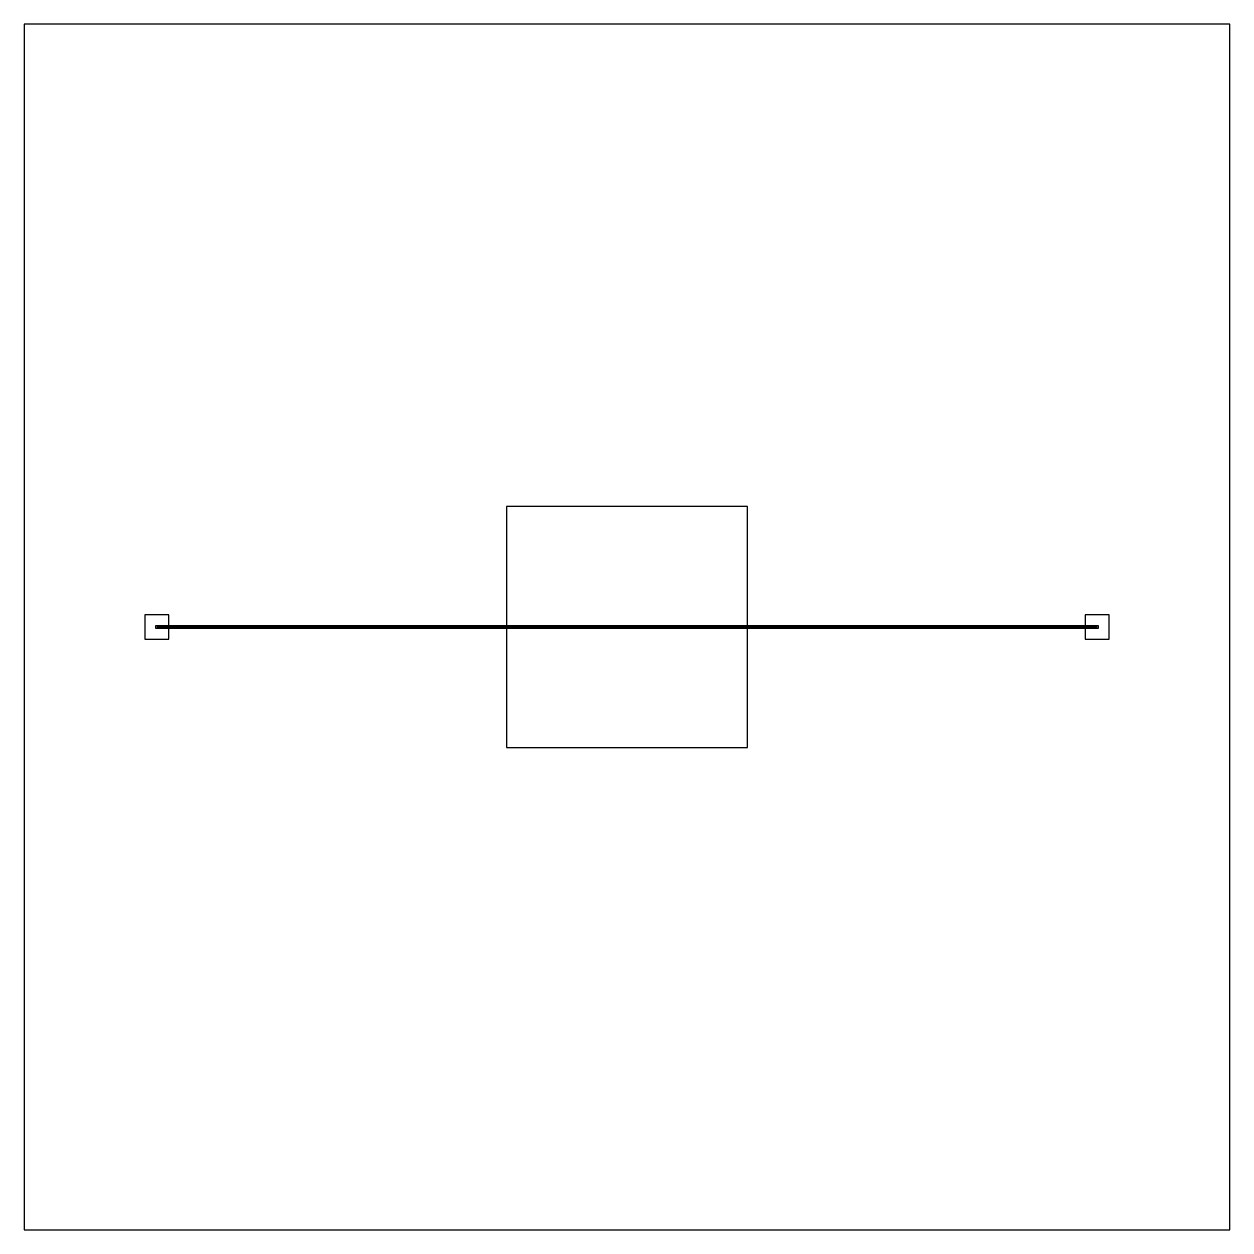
# Model space of a CAD drawing. Header units: millimetres. Extents: x 0 to 50, y 0 to 50.
import ezdxf

# ---------------------------------------------------------------- set-up
doc = ezdxf.new("R2010")
doc.units = ezdxf.units.MM
for name, color, linetype in [('Z0.5500mm_FR4', 7, 'CONTINUOUS'), ('Z1.0500mm_Copper_Traces', 7, 'CONTINUOUS'), ('Z1.0750mm_Copper', 7, 'CONTINUOUS'), ('Z1.1000mm_Component_Components', 7, 'CONTINUOUS'), ('Z1.5500mm_Component_Components', 7, 'CONTINUOUS')]:
    doc.layers.add(name, color=color, linetype=linetype)

msp = doc.modelspace()

# ---------------------------------------------------------------- linework, layer by layer
at = {"layer": 'Z0.5500mm_FR4', "color": 97, "true_color": 0x2e7d32}
msp.add_lwpolyline([(0, 0), (50, 0), (50, 50), (0, 50)], close=True, dxfattribs=at)
at = {"layer": 'Z1.0500mm_Copper_Traces', "color": 35, "true_color": 0xb87333}
msp.add_lwpolyline([(5.5, 25), (44.5, 25)], dxfattribs=at)
at = {"layer": 'Z1.0750mm_Copper', "color": 35, "true_color": 0xb87333}
msp.add_lwpolyline([(5.45, 24.95), (44.55, 24.95), (44.55, 25.05), (5.45, 25.05)], close=True, dxfattribs=at)
at = {"layer": 'Z1.1000mm_Component_Components', "color": 35, "true_color": 0xb87333}
for points in [[(5, 24.5), (6, 24.5), (6, 25.5), (5, 25.5)], [(44, 24.5), (45, 24.5), (45, 25.5), (44, 25.5)]]:
    msp.add_lwpolyline(points, close=True, dxfattribs=at)
at = {"layer": 'Z1.5500mm_Component_Components', "color": 35, "true_color": 0xb87333}
msp.add_lwpolyline([(20, 20), (30, 20), (30, 30), (20, 30)], close=True, dxfattribs=at)

doc.saveas('drawing.dxf')
